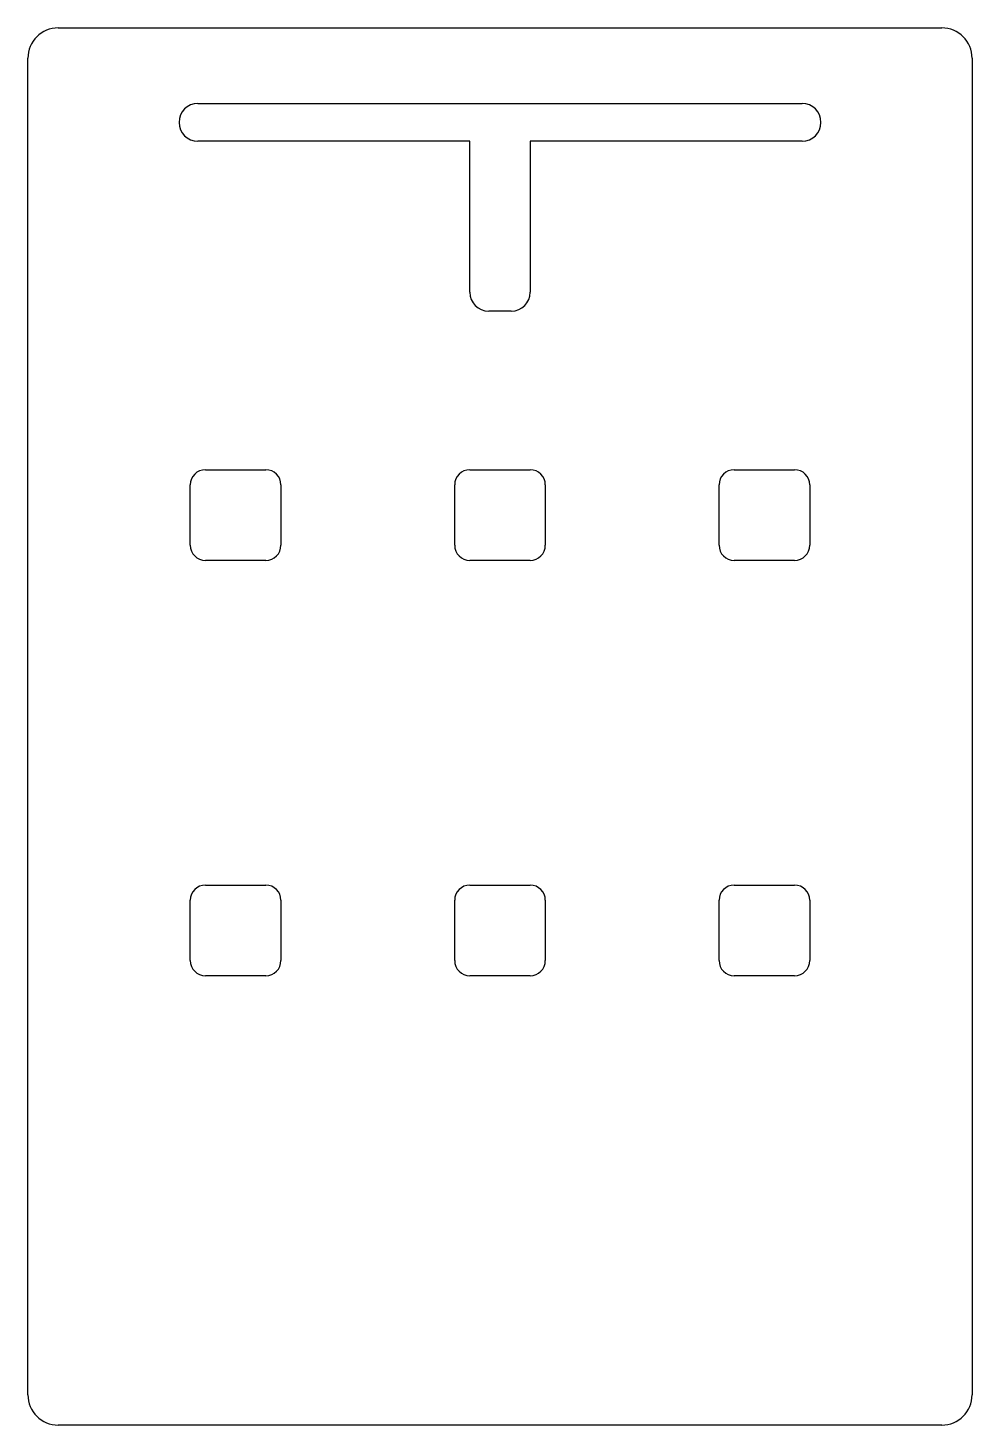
# Model space of a CAD drawing. Header units: millimetres. Extents: x -21 to 229, y -80 to 290.
import ezdxf

# ---------------------------------------------------------------- set-up
doc = ezdxf.new("R2010")
doc.units = ezdxf.units.MM
doc.layers.add('View', color=7, linetype='CONTINUOUS')

msp = doc.modelspace()

# ---------------------------------------------------------------- linework, layer by layer
at = {"layer": 'View'}
for p, q in [((-13, 290.5), (221, 290.5)), ((-21, -71.5), (-21, 282.5)), ((229, 282.5), (229, -71.5)), ((24, 270.5), (184, 270.5)), ((96, 260.5), (24, 260.5)), ((96, 220.5), (96, 260.5)), ((112, 260.5), (112, 220.5)), ((184, 260.5), (112, 260.5)), ((107, 215.5), (101, 215.5)), ((26, 173.5), (42, 173.5)), ((96, 173.5), (112, 173.5)), ((166, 173.5), (182, 173.5)), ((22, 153.5), (22, 169.5)), ((46, 169.5), (46, 153.5)), ((92, 153.5), (92, 169.5)), ((116, 169.5), (116, 153.5)), ((162, 153.5), (162, 169.5)), ((186, 169.5), (186, 153.5)), ((42, 149.5), (26, 149.5)), ((112, 149.5), (96, 149.5)), ((182, 149.5), (166, 149.5)), ((26, 63.5), (42, 63.5)), ((96, 63.5), (112, 63.5)), ((166, 63.5), (182, 63.5)), ((22, 43.5), (22, 59.5)), ((46, 59.5), (46, 43.5)), ((92, 43.5), (92, 59.5)), ((116, 59.5), (116, 43.5)), ((162, 43.5), (162, 59.5)), ((186, 59.5), (186, 43.5)), ((42, 39.5), (26, 39.5)), ((112, 39.5), (96, 39.5)), ((182, 39.5), (166, 39.5)), ((221, -79.5), (-13, -79.5))]:
    msp.add_line(p, q, dxfattribs=at)
for centre, radius, start, end in [((-13, 282.5), 8, 90, 180), ((221, 282.5), 8, 0, 90), ((24, 265.5), 5, 90, -90), ((184, 265.5), 5, -90, 90), ((101, 220.5), 5, 180, -90), ((107, 220.5), 5, -90, 0), ((26, 169.5), 4, 90, 180), ((42, 169.5), 4, 0, 90), ((96, 169.5), 4, 90, 180), ((112, 169.5), 4, 0, 90), ((166, 169.5), 4, 90, 180), ((182, 169.5), 4, 0, 90), ((26, 153.5), 4, 180, -90), ((42, 153.5), 4, -90, 0), ((96, 153.5), 4, 180, -90), ((112, 153.5), 4, -90, 0), ((166, 153.5), 4, 180, -90), ((182, 153.5), 4, -90, 0), ((26, 59.5), 4, 90, 180), ((42, 59.5), 4, 0, 90), ((96, 59.5), 4, 90, 180), ((112, 59.5), 4, 0, 90), ((166, 59.5), 4, 90, 180), ((182, 59.5), 4, 0, 90), ((26, 43.5), 4, 180, -90), ((42, 43.5), 4, -90, 0), ((96, 43.5), 4, 180, -90), ((112, 43.5), 4, -90, 0), ((166, 43.5), 4, 180, -90), ((182, 43.5), 4, -90, 0), ((-13, -71.5), 8, 180, -90), ((221, -71.5), 8, -90, 0)]:
    msp.add_arc(centre, radius, start, end, dxfattribs=at)

doc.saveas('drawing.dxf')
